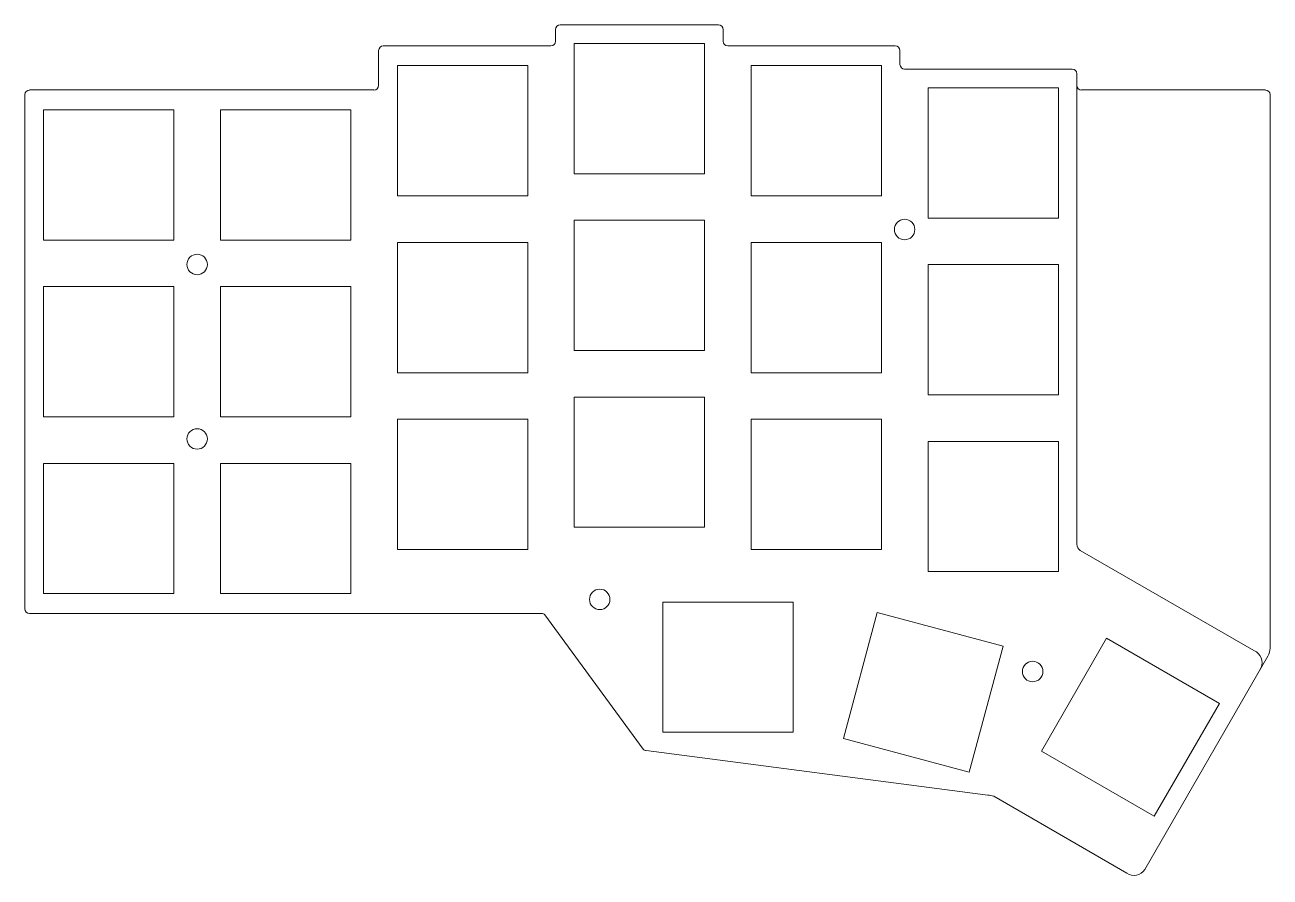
# Model space of a CAD drawing. Header units: millimetres. Extents: x 153 to 287, y -192 to -100.
import ezdxf

# ---------------------------------------------------------------- set-up
doc = ezdxf.new("R2010")
doc.units = ezdxf.units.MM
doc.header["$MEASUREMENT"] = 0
doc.layers.add('Layer 1', color=7, linetype='Continuous', lineweight=0)

# ---------------------------------------------------------------- blocks, each defined once
blk = doc.blocks.new('Block_1')
at = {"layer": 'Layer 1', "color": 5, "lineweight": 0, "true_color": 0x0000ff}
for points in [[(210.6, -100.46), (210.33, -100.46), (210.1, -100.69), (210.1, -100.96), (210.1, -100.96), (210.1, -100.96), (210.1, -100.96)], [(228.1, -100.96), (228.1, -100.69), (227.88, -100.46), (227.6, -100.46), (227.6, -100.46), (227.6, -100.46), (227.6, -100.46)], [(209.6, -102.72), (209.88, -102.72), (210.1, -102.49), (210.1, -102.22), (210.1, -102.22), (210.1, -102.22), (210.1, -102.22)], [(228.1, -102.22), (228.1, -102.49), (228.33, -102.72), (228.6, -102.72), (228.6, -102.72), (228.6, -102.72), (228.6, -102.72)], [(190.6, -107.47), (190.88, -107.47), (191.1, -107.24), (191.1, -106.97), (191.1, -106.97), (191.1, -106.97), (191.1, -106.97)], [(266.1, -106.97), (266.1, -107.24), (266.33, -107.47), (266.6, -107.47), (266.6, -107.47), (266.6, -107.47), (266.6, -107.47)], [(153.6, -107.47), (153.33, -107.47), (153.1, -107.69), (153.1, -107.96), (153.1, -107.96), (153.1, -107.96), (153.1, -107.96)], [(153.1, -163.21), (153.1, -163.49), (153.33, -163.71), (153.6, -163.71), (153.6, -163.71), (153.6, -163.71), (153.6, -163.71)], [(271.47, -191.63), (272.11, -192.05), (272.97, -191.89), (273.4, -191.25), (273.4, -191.25), (273.4, -191.25), (273.4, -191.25)]]:
    blk.add_open_spline(points, degree=3, knots=[0, 0, 0, 0, 1, 1, 1, 2, 2, 2, 2], dxfattribs=at)
for points in [[(210.1, -100.96), (210.1, -100.96), (210.1, -102.21), (210.1, -102.21)], [(227.6, -100.46), (227.6, -100.46), (210.6, -100.46), (210.6, -100.46)], [(228.1, -102.21), (228.1, -102.21), (228.1, -100.96), (228.1, -100.96)], [(191.6, -102.72), (191.33, -102.72), (191.1, -102.94), (191.1, -103.21)], [(209.6, -102.71), (209.6, -102.71), (191.6, -102.71), (191.6, -102.71)], [(246.6, -102.71), (246.6, -102.71), (228.6, -102.71), (228.6, -102.71)], [(247.1, -103.21), (247.1, -102.94), (246.88, -102.72), (246.6, -102.72)], [(191.1, -103.21), (191.1, -103.21), (191.1, -106.96), (191.1, -106.96)], [(247.1, -104.71), (247.1, -104.71), (247.1, -103.21), (247.1, -103.21)], [(247.1, -104.71), (247.1, -104.99), (247.33, -105.21), (247.6, -105.21)], [(265.6, -105.21), (265.6, -105.21), (247.6, -105.21), (247.6, -105.21)], [(266.1, -105.71), (266.1, -105.44), (265.88, -105.21), (265.6, -105.21)], [(266.1, -105.71), (266.1, -105.71), (266.1, -106.96), (266.1, -106.96)], [(153.1, -107.96), (153.1, -107.96), (153.1, -163.21), (153.1, -163.21)], [(190.6, -107.46), (190.6, -107.46), (153.6, -107.46), (153.6, -107.46)], [(286.35, -107.46), (286.35, -107.46), (266.6, -107.46), (266.6, -107.46)], [(286.85, -107.96), (286.85, -107.69), (286.63, -107.47), (286.35, -107.47)], [(286.85, -107.96), (286.85, -107.96), (286.85, -167.44), (286.85, -167.44)], [(208.6, -163.71), (208.6, -163.71), (153.6, -163.71), (153.6, -163.71)], [(208.96, -163.86), (208.86, -163.77), (208.74, -163.71), (208.6, -163.71)], [(208.96, -163.86), (208.96, -163.86), (219.5, -178.32), (219.5, -178.32)], [(273.4, -191.25), (273.4, -191.25), (286.63, -168.31), (286.63, -168.31)], [(286.63, -168.31), (286.78, -168.05), (286.86, -167.75), (286.85, -167.44)], [(219.5, -178.32), (219.59, -178.41), (219.72, -178.46), (219.85, -178.46)], [(219.85, -178.46), (219.85, -178.46), (256.52, -183.23), (256.52, -183.23)], [(257.18, -183.36), (256.96, -183.3), (256.75, -183.26), (256.52, -183.24)], [(257.18, -183.36), (257.18, -183.36), (271.47, -191.62), (271.47, -191.62)]]:
    blk.add_open_spline(points, degree=3, dxfattribs=at)
blk = doc.blocks.new('Block_0')
at = {"layer": 'Layer 1', "color": 1, "lineweight": 0, "true_color": 0xff0000}
for centre in [(247.6, -122.46), (171.6, -126.21), (171.6, -144.96), (214.85, -162.21), (261.35, -169.96)]:
    blk.add_circle(centre, 1.1, dxfattribs=at)
at = {"layer": 'Layer 1'}
blk.add_blockref('Block_1', (0, 0), dxfattribs=at)
blk = doc.blocks.new('Block_3')
at = {"layer": 'Layer 1', "color": 5, "lineweight": 0, "true_color": 0x0000ff}
for points in [[(265.6, -105.21)], [(285.75, -169.79)]]:
    blk.add_lwpolyline(points, dxfattribs=at)
for points in [[(266.1, -105.71), (266.1, -105.71), (266.1, -156.27), (266.1, -156.27)], [(266.1, -156.28), (266.11, -156.54), (266.24, -156.79), (266.45, -156.94)], [(285.37, -167.86), (285.37, -167.86), (266.45, -156.94), (266.45, -156.94)]]:
    blk.add_open_spline(points, degree=3, dxfattribs=at)
blk.add_open_spline([(285.75, -169.79), (286.18, -169.15), (286.01, -168.29), (285.38, -167.86), (285.38, -167.86), (285.38, -167.86), (285.37, -167.86)], degree=3, knots=[0, 0, 0, 0, 1, 1, 1, 2, 2, 2, 2], dxfattribs=at)
blk = doc.blocks.new('Block_2')
at = {"layer": 'Layer 1', "color": 1, "lineweight": 0, "true_color": 0xff0000}
for points in [[(226.11, -116.46), (212.11, -116.46), (212.11, -102.46), (226.11, -102.46)], [(207.11, -118.84), (193.11, -118.84), (193.11, -104.84), (207.11, -104.84)], [(245.11, -118.84), (231.11, -118.84), (231.11, -104.84), (245.11, -104.84)], [(264.12, -121.22), (250.12, -121.22), (250.12, -107.22), (264.12, -107.22)], [(169.11, -123.59), (155.11, -123.59), (155.11, -109.59), (169.11, -109.59)], [(188.11, -123.59), (174.11, -123.59), (174.11, -109.59), (188.11, -109.59)], [(226.11, -135.46), (212.11, -135.46), (212.11, -121.46), (226.11, -121.46)], [(207.11, -137.84), (193.11, -137.84), (193.11, -123.84), (207.11, -123.84)], [(245.11, -137.84), (231.11, -137.84), (231.11, -123.84), (245.11, -123.84)], [(264.12, -140.22), (250.12, -140.22), (250.12, -126.22), (264.12, -126.22)], [(169.11, -142.59), (155.11, -142.59), (155.11, -128.59), (169.11, -128.59)], [(188.11, -142.59), (174.11, -142.59), (174.11, -128.59), (188.11, -128.59)], [(226.11, -154.46), (212.11, -154.46), (212.11, -140.46), (226.11, -140.46)], [(207.11, -156.84), (193.11, -156.84), (193.11, -142.84), (207.11, -142.84)], [(245.11, -156.84), (231.11, -156.84), (231.11, -142.84), (245.11, -142.84)], [(264.12, -159.22), (250.12, -159.22), (250.12, -145.22), (264.12, -145.22)], [(169.11, -161.59), (155.11, -161.59), (155.11, -147.59), (169.11, -147.59)], [(188.11, -161.59), (174.11, -161.59), (174.11, -147.59), (188.11, -147.59)], [(235.63, -176.49), (221.63, -176.49), (221.63, -162.49), (235.63, -162.49)], [(254.54, -180.78), (241.02, -177.15), (244.64, -163.63), (258.17, -167.25)], [(274.41, -185.51), (262.29, -178.51), (269.29, -166.38), (281.41, -173.38)]]:
    blk.add_lwpolyline(points, close=True, dxfattribs=at)
at = {"layer": 'Layer 1'}
blk.add_blockref('Block_3', (0, 0), dxfattribs=at)

msp = doc.modelspace()

# ---------------------------------------------------------------- block references
at = {"layer": 'Layer 1'}
for name in ['Block_0', 'Block_2']:
    msp.add_blockref(name, (0, 0), dxfattribs=at)

doc.saveas('drawing.dxf')
